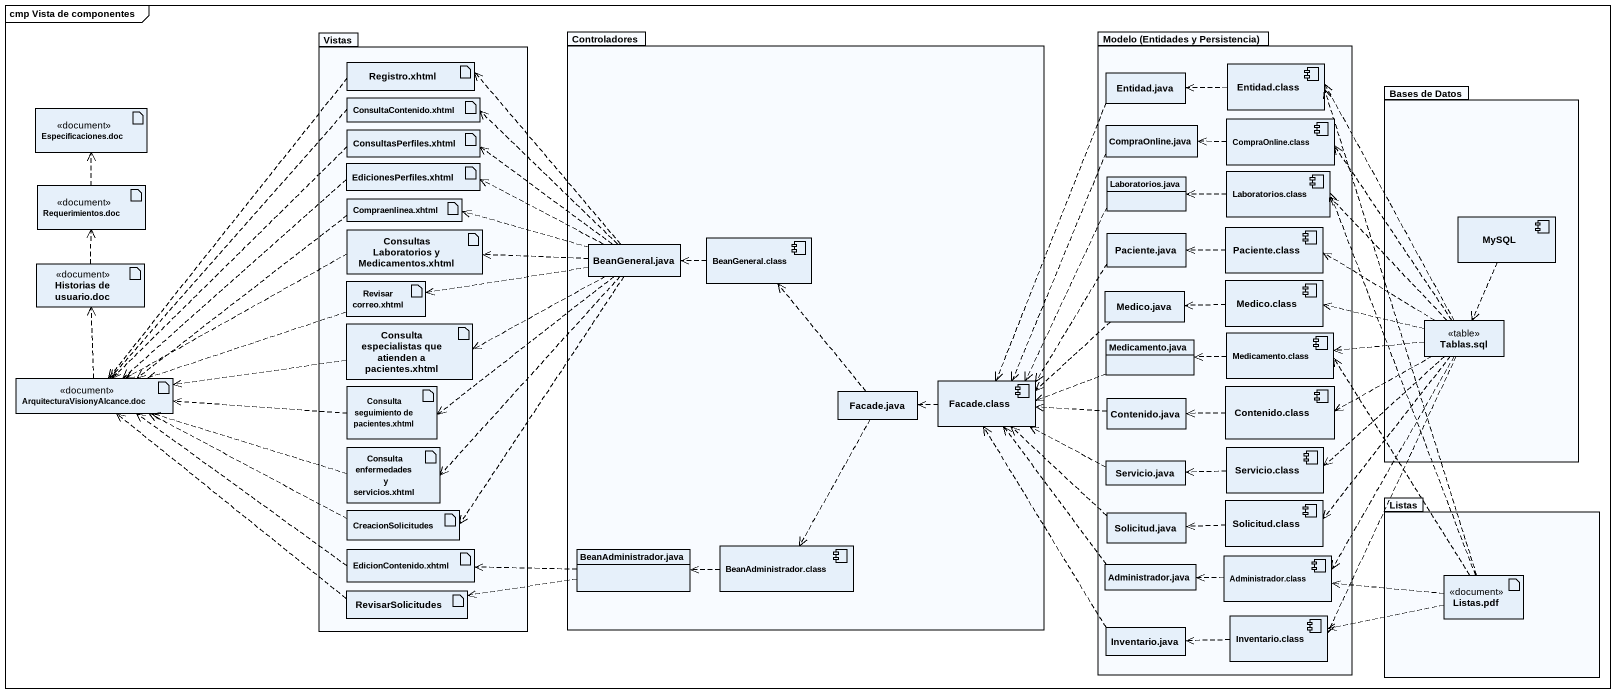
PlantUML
@startuml
mainframe cmp Vista de componentes
allowmixing
hide circle
hide empty members
package Vistas {
  artifact "Registro.xhtml" as Registro_xhtml
  artifact "ConsultaContenido.xhtml" as ConsultaContenido_xhtml
  artifact "ConsultasPerfiles.xhtml" as ConsultasPerfiles_xhtml
  artifact "EdicionesPerfiles.xhtml" as EdicionesPerfiles_xhtml
  artifact "Compraenlinea.xhtml" as Compraenlinea_xhtml
  artifact "Consultas Laboratorios y Medicamentos.xhtml" as Consultas_Laboratorios_y
  artifact "Revisar correo.xhtml" as Revisar_correo_xhtml
  artifact "Consulta especialistas que atienden a pacientes.xhtml" as Consulta_especialistas_que
  artifact "Consulta seguimiento de pacientes.xhtml" as Consulta_seguimiento_de
  artifact "Consulta enfermedades y servicios.xhtml" as Consulta_enfermedades_y
  artifact CreacionSolicitudes
  artifact "EdicionContenido.xhtml" as EdicionContenido_xhtml
  artifact RevisarSolicitudes
}
package Controladores {
  class "BeanGeneral.java" as BeanGeneral_java
  component "BeanGeneral.class" as BeanGeneral_class
  class "Facade.java" as Facade_java
  component "Facade.class" as Facade_class
  class "BeanAdministrador.java" as BeanAdministrador_java
  component "BeanAdministrador.class" as BeanAdministrador_class
}
package "Modelo (Entidades y Persistencia)" as Modelo_Entidades_y {
  class "Entidad.java" as Entidad_java
  component "Entidad.class" as Entidad_class
  class "CompraOnline.java" as CompraOnline_java
  component "CompraOnline.class" as CompraOnline_class
  component "Laboratorios.class" as Laboratorios_class
  class "Laboratorios.java" as Laboratorios_java
  class "Paciente.java" as Paciente_java
  component "Paciente.class" as Paciente_class
  class "Medico.java" as Medico_java
  component "Medico.class" as Medico_class
  class "Medicamento.java" as Medicamento_java
  component "Medicamento.class" as Medicamento_class
  class "Contenido.java" as Contenido_java
  component "Contenido.class" as Contenido_class
  component "Servicio.class" as Servicio_class
  class "Servicio.java" as Servicio_java
  class "Solicitud.java" as Solicitud_java
  component "Solicitud.class" as Solicitud_class
  class "Administrador.java" as Administrador_java
  component "Administrador.class" as Administrador_class
  class "Inventario.java" as Inventario_java
  component "Inventario.class" as Inventario_class
}
package "Bases de Datos" as Bases_de_Datos {
  component MySQL
  class "Tablas.sql" as Tablas_sql <<table>>
}
artifact "Especificaciones.doc" as Especificaciones_doc <<document>>
artifact "Requerimientos.doc" as Requerimientos_doc <<document>>
artifact "Historias de usuario.doc" as Historias_de_usuario_doc <<document>>
artifact "ArquitecturaVisionyAlcance.doc" as ArquitecturaVisionyAlcance <<document>>
package Listas {
  artifact "Listas.pdf" as Listas_pdf <<document>>
}
Registro_xhtml ..> ArquitecturaVisionyAlcance
Entidad_java ..> Facade_class
Entidad_class .left.> Entidad_java
ConsultaContenido_xhtml ..> ArquitecturaVisionyAlcance
ConsultasPerfiles_xhtml ..> ArquitecturaVisionyAlcance
CompraOnline_java ..> Facade_class
CompraOnline_class .left.> CompraOnline_java
EdicionesPerfiles_xhtml ..> ArquitecturaVisionyAlcance
Laboratorios_class .left.> Laboratorios_java
Requerimientos_doc .up.> Especificaciones_doc
Compraenlinea_xhtml .left.> ArquitecturaVisionyAlcance
Laboratorios_java ..> Facade_class
Consultas_Laboratorios_y .left.> ArquitecturaVisionyAlcance
BeanGeneral_java .up.> Registro_xhtml
BeanGeneral_java .up.> ConsultaContenido_xhtml
BeanGeneral_java .left.> ConsultasPerfiles_xhtml
BeanGeneral_java .left.> EdicionesPerfiles_xhtml
BeanGeneral_java .left.> Compraenlinea_xhtml
BeanGeneral_java .left.> Consultas_Laboratorios_y
BeanGeneral_java .left.> Revisar_correo_xhtml
BeanGeneral_java .left.> Consulta_especialistas_que
BeanGeneral_java ..> Consulta_seguimiento_de
BeanGeneral_java ..> Consulta_enfermedades_y
BeanGeneral_java ..> CreacionSolicitudes
BeanGeneral_class .left.> BeanGeneral_java
Paciente_java ..> Facade_class
Paciente_class .left.> Paciente_java
MySQL ..> Tablas_sql
Historias_de_usuario_doc .up.> Requerimientos_doc
Revisar_correo_xhtml .left.> ArquitecturaVisionyAlcance
Medico_java ..> Facade_class
Medico_class .left.> Medico_java
Consulta_especialistas_que .left.> ArquitecturaVisionyAlcance
Tablas_sql .up.> Entidad_class
Tablas_sql .up.> CompraOnline_class
Tablas_sql .up.> Laboratorios_class
Tablas_sql .left.> Paciente_class
Tablas_sql .left.> Medico_class
Tablas_sql .left.> Medicamento_class
Tablas_sql .left.> Contenido_class
Tablas_sql ..> Servicio_class
Tablas_sql ..> Solicitud_class
Tablas_sql ..> Administrador_class
Tablas_sql ..> Inventario_class
Medicamento_java .left.> Facade_class
Medicamento_class .left.> Medicamento_java
ArquitecturaVisionyAlcance .up.> Historias_de_usuario_doc
Consulta_seguimiento_de .left.> ArquitecturaVisionyAlcance
Facade_java .up.> BeanGeneral_class
Facade_java ..> BeanAdministrador_class
Facade_class .left.> Facade_java
Contenido_java .left.> Facade_class
Contenido_class .left.> Contenido_java
Consulta_enfermedades_y .left.> ArquitecturaVisionyAlcance
Servicio_class .left.> Servicio_java
Servicio_java .left.> Facade_class
CreacionSolicitudes .left.> ArquitecturaVisionyAlcance
Solicitud_java .up.> Facade_class
Solicitud_class .left.> Solicitud_java
EdicionContenido_xhtml .left.> ArquitecturaVisionyAlcance
BeanAdministrador_java .left.> EdicionContenido_xhtml
BeanAdministrador_java .left.> RevisarSolicitudes
BeanAdministrador_class .left.> BeanAdministrador_java
Administrador_java .up.> Facade_class
Administrador_class .left.> Administrador_java
RevisarSolicitudes .up.> ArquitecturaVisionyAlcance
Listas_pdf .up.> Entidad_class
Listas_pdf .up.> Laboratorios_class
Listas_pdf .up.> Medicamento_class
Listas_pdf .left.> Administrador_class
Listas_pdf .left.> Inventario_class
Inventario_java .up.> Facade_class
Inventario_class .left.> Inventario_java
@enduml
